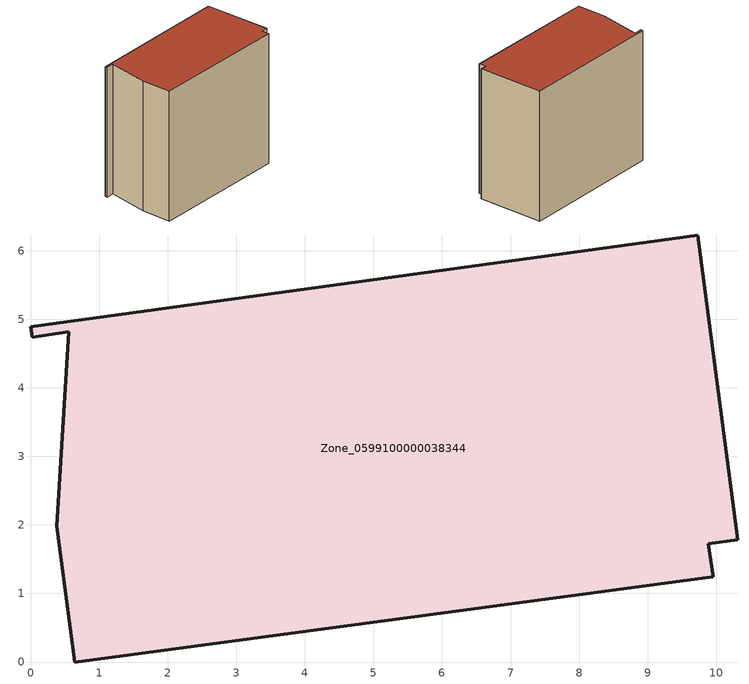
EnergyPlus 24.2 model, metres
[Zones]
Zone_0599100000038344
 floor ground (C_G): 9.96,1.24 0.64,0 0.38,1.98 0.55,4.82 0.02,4.74 0,4.89 9.73,6.23 10.31,1.79 9.89,1.72 z0
 wall outside (C_F): 10.31,1.79 9.73,6.23 0,4.89 0.02,4.74 0.55,4.82 0.38,1.98 0.64,0 9.96,1.24 9.89,1.72 10.31,1.79 z0:8.79
 roof outside (C_R): 0.64,0 9.96,1.24 9.89,1.72 10.31,1.79 9.73,6.23 0,4.89 0.02,4.74 0.55,4.82 0.38,1.98 z8.79
[BUILDING]
Pand.0599100000038344: North Axis=0; Terrain=City; Loads Convergence Tolerance Value=0.04; Temperature Convergence Tolerance Value=0.4; Solar Distribution=FullExterior; Maximum Number of Warmup Days=25; Minimum Number of Warmup Days=1
[Site:Location]
Rotterdam.The.Hague.AP_ZH_NLD Design_Conditions: Latitude=51.96; Longitude=4.45; Time Zone=1; Elevation=-4.5
[SITE:GROUNDTEMPERATURE:BUILDINGSURFACE]
18, 18, 18, 18, 18, 18, 18, 18, 18, 18, 18, 18
[MATERIAL] Thermal Absorptance=0.9; Solar Absorptance=0.7; Visible Absorptance=0.7
Name | Roughness | Thickness | Conductivity | Density | Specific Heat
G.TC.1992-2005 | MediumSmooth | 0.15 | 0.06 | 540 | 1210
F.TC.1992-2005 | Rough | 0.3 | 0.12 | 1920 | 840
R.TC.1992-2005 | MediumRough | 0.2 | 0.08 | 1500 | 1000
[CONSTRUCTION]
C_G: G.TC.1992-2005
C_F: F.TC.1992-2005
C_R: R.TC.1992-2005
[ZONE]
Zone_0599100000038344: Type=1; Multiplier=1; Ceiling Height=Autocalculate; Volume=Autocalculate; Floor Area=autocalculate; Part of Total Floor Area=Yes
[ZONEINFILTRATION:DESIGNFLOWRATE]
Infil_Zone_0599100000038344: Zone or ZoneList or Space or SpaceList=Zone_0599100000038344; Schedule=AlwaysOn; Design Flow Rate Calculation Method=Flow/Area; Flow Rate per Floor Area=0.0015; Constant Term Coefficient=1; Temperature Term Coefficient=0; Velocity Term Coefficient=0; Velocity Squared Term Coefficient=0
[HVACTEMPLATE:ZONE:IDEALLOADSAIRSYSTEM]
Zone_0599100000038344: Maximum Heating Supply Air Temperature=50; Minimum Cooling Supply Air Temperature=13; Maximum Heating Supply Air Humidity Ratio=0.0156; Minimum Cooling Supply Air Humidity Ratio=0.0077; Heating Limit=NoLimit; Cooling Limit=NoLimit; Dehumidification Control Type=ConstantSensibleHeatRatio; Cooling Sensible Heat Ratio=0.7; Dehumidification Setpoint=60; Humidification Control Type=None; Humidification Setpoint=30; Outdoor Air Method=None; Outdoor Air Flow Rate per Person=0.00944; Outdoor Air Flow Rate per Zone Floor Area=0; Outdoor Air Flow Rate per Zone=0; Demand Controlled Ventilation Type=None; Outdoor Air Economizer Type=NoEconomizer; Heat Recovery Type=None; Sensible Heat Recovery Effectiveness=0.7; Latent Heat Recovery Effectiveness=0.65
[ZONECONTROL:THERMOSTAT]
ThermostatControl_Zone_0599100000038344: Zone or ZoneList=Zone_0599100000038344; Control Type Schedule=DualSetpointControlType; Control 1=Thermostat_Zone_0599100000038344; Temperature Difference Between Cutout And Setpoint=0
[THERMOSTATSETPOINT:DUALSETPOINT]
Thermostat_Zone_0599100000038344: Heating Setpoint Temperature Schedule=HeatingSetpoint_Zone_0599100000038344; Cooling Setpoint Temperature Schedule=CoolingSetpoint_Zone_0599100000038344
[SCHEDULE:COMPACT]
HeatingSetpoint_Zone_0599100000038344: Through: 12/31, For: AllDays, Until: 24:00, 21
CoolingSetpoint_Zone_0599100000038344: Through: 12/31, For: AllDays, Until: 24:00, 24
DualSetpointControlType: Through: 12/31, For: AllDays, Until: 24:00, 4
AlwaysOn: Through: 12/31, For: AllDays, Until: 24:00, 1
